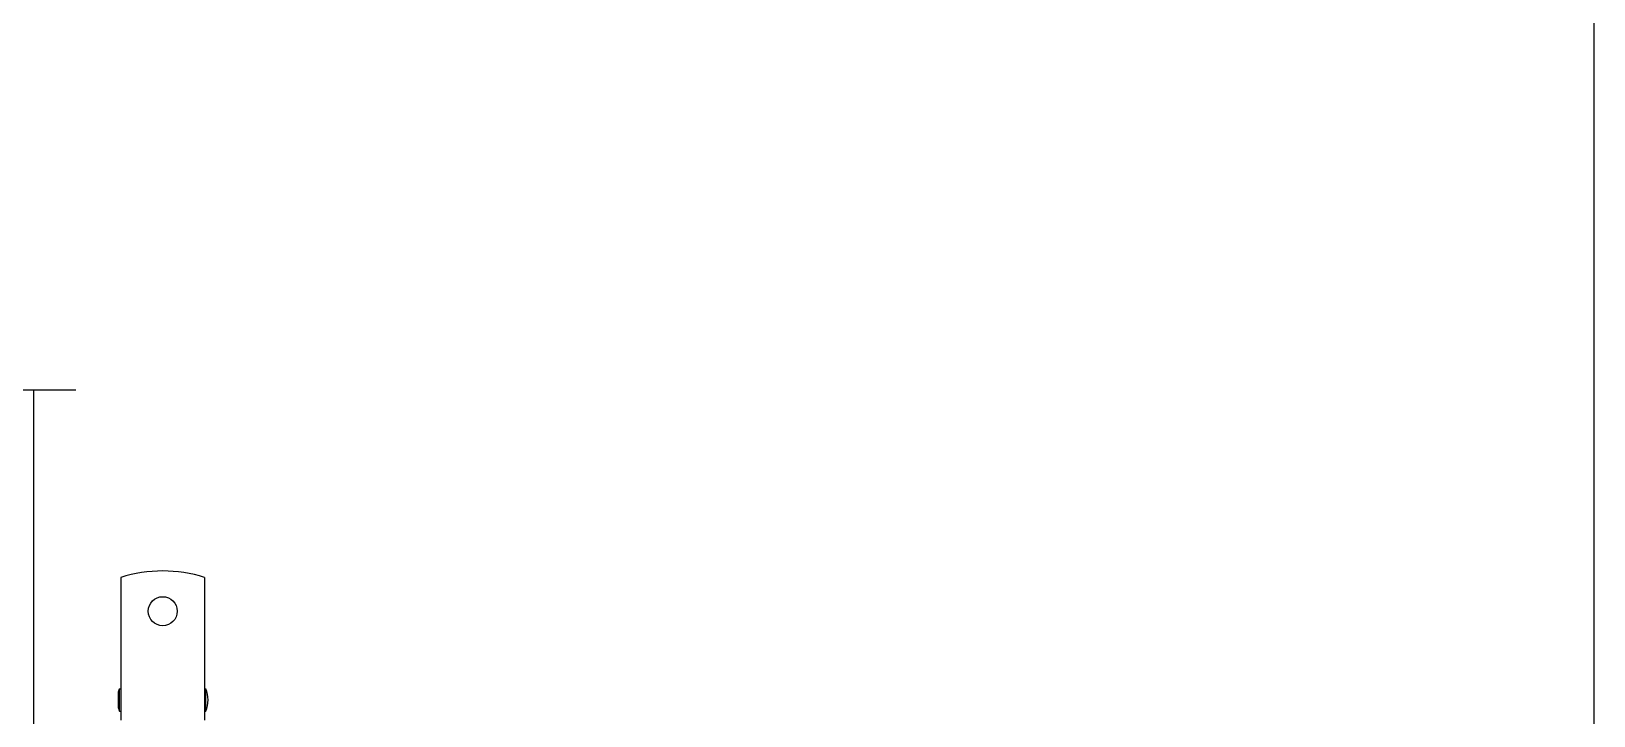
# Model space of a CAD drawing. Extents: x 1060579 to 1383165, y 581819 to 1037910.
# Drawn here: x 1268736 to 1273146, y 862040 to 863971 of the extents above; entities that cross this region are included whole.
import ezdxf

# ---------------------------------------------------------------- set-up
doc = ezdxf.new("R2010")
doc.units = 0
doc.header["$LTSCALE"] = 1000
doc.header["$MEASUREMENT"] = 0
doc.layers.add('02___PRT_ALL_AXES', color=7, linetype='Continuous')
doc.layers.add('11122', color=7, linetype='Continuous')

msp = doc.modelspace()

# ---------------------------------------------------------------- linework, layer by layer
at = {"color": 7, "linetype": 'Continuous'}
for p, q in [((1268151.4, 862959.7), (1268861.7, 862959.7)), ((1268742.8, 862959.7), (1268742.8, 859317)), ((1268988.7, 862430.2), (1268988.7, 862027.6)), ((1269225.5, 862027.6), (1269225.5, 862430.2)), ((1268985.1, 862116.4), (1268988.7, 862116.4)), ((1269225.5, 862116.4), (1269229.1, 862116.4)), ((1268985.1, 862052.6), (1268988.7, 862052.6)), ((1269225.5, 862052.6), (1269229.1, 862052.6))]:
    msp.add_line(p, q, dxfattribs=at)
msp.add_arc((1269107.1, 862053.9), 394.5, 72.5364, 107.4636, dxfattribs=at)
at = {"layer": '02___PRT_ALL_AXES', "color": 7, "linetype": 'Continuous'}
for p, q in [((1268982.2, 862107.3), (1268985.1, 862116.4)), ((1268982.2, 862061.7), (1268982.2, 862107.3)), ((1268985.1, 862052.6), (1268985.1, 862116.4)), ((1268985.1, 862116.4), (1268988.7, 862116.4)), ((1269225.5, 862116.4), (1269229.1, 862116.4)), ((1269229.1, 862052.6), (1269229.1, 862116.4)), ((1268982.2, 862061.7), (1268985.1, 862052.6)), ((1268985.1, 862052.6), (1268988.7, 862052.6)), ((1269225.5, 862052.6), (1269229.1, 862052.6))]:
    msp.add_line(p, q, dxfattribs=at)
msp.add_circle((1269107.1, 862334.9), 41, dxfattribs=at)
for centre, start, end in [((1269070.4, 862084.5), 159.5127, 165.5225), ((1269143.8, 862084.5), 339.5127, 20.4873), ((1269070.4, 862084.5), 194.4775, 200.4873)]:
    msp.add_arc(centre, 91.1, start, end, dxfattribs=at)
at = {"layer": '11122'}
msp.add_lwpolyline([(1264247.2, 868450.3), (1273146.3, 868450.3), (1273146.3, 857423.4), (1264247.2, 857423.4)], close=True, dxfattribs=at)

doc.saveas('drawing.dxf')
